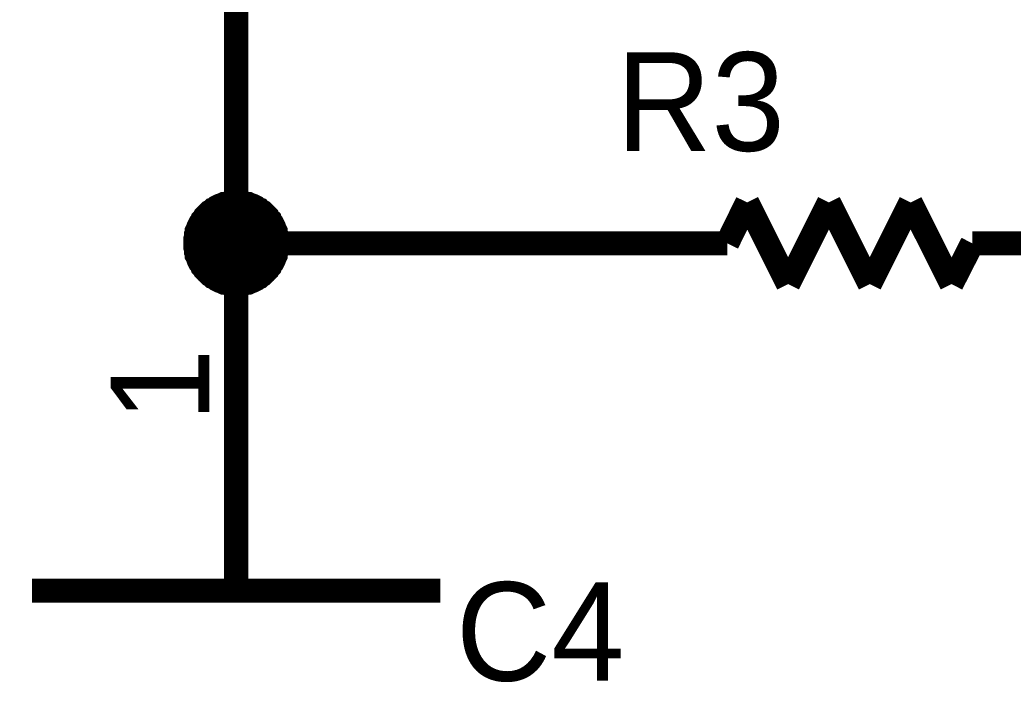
# Model space of a CAD drawing. Header units: millimetres. Extents: x 0 to 11.5, y 0 to 7.6.
# Drawn here: x 4.8946 to 5.3803, y 2.985 to 3.3092 of the extents above; entities that cross this region are included whole.
import ezdxf

# ---------------------------------------------------------------- set-up
doc = ezdxf.new("R2010")
doc.units = ezdxf.units.MM
doc.header["$MEASUREMENT"] = 0
doc.layers.add('Sheet', color=255, linetype='Continuous')

msp = doc.modelspace()

# ---------------------------------------------------------------- linework, layer by layer
at = {"layer": 'Sheet'}
for points, const_width in [([(6.40015, 4.39978), (6.80005, 4.39978), (6.80005, 3.69972), (5.00034, 3.69972), (5.00034, 3.19984)], 0.0118), ([(4.98037, 3.19984), (4.98037, 3.20097), (4.98037, 3.20173), (4.98075, 3.20286), (4.98075, 3.20399), (4.98112, 3.20474), (4.98112, 3.20587), (4.9815, 3.20663), (4.98188, 3.20776), (4.98225, 3.20851), (4.98263, 3.20927), (4.98338, 3.21002), (4.98376, 3.21115), (4.98451, 3.2119), (4.98489, 3.21266), (4.98564, 3.21341), (4.9864, 3.21379), (4.98678, 3.21454), (4.98753, 3.2153), (4.98828, 3.21567), (4.98904, 3.21643), (4.99017, 3.21681), (4.99092, 3.21756), (4.99168, 3.21794), (4.99243, 3.21831), (4.99356, 3.21869), (4.99431, 3.21907), (4.99544, 3.21907), (4.9962, 3.21944), (4.99733, 3.21944), (4.99846, 3.21982), (4.99921, 3.21982), (5.00034, 3.21982)], 0.0118), ([(4.98037, 3.19984), (4.98037, 3.20097), (4.98037, 3.20173), (4.98075, 3.20286), (4.98075, 3.20399), (4.98112, 3.20474), (4.98112, 3.20587), (4.9815, 3.20663), (4.98188, 3.20776), (4.98225, 3.20851), (4.98263, 3.20927), (4.98338, 3.21002), (4.98376, 3.21115), (4.98451, 3.2119), (4.98489, 3.21266), (4.98564, 3.21341), (4.9864, 3.21379), (4.98678, 3.21454), (4.98753, 3.2153), (4.98828, 3.21567), (4.98904, 3.21643), (4.99017, 3.21681), (4.99092, 3.21756), (4.99168, 3.21794), (4.99243, 3.21831), (4.99356, 3.21869), (4.99431, 3.21907), (4.99544, 3.21907), (4.9962, 3.21944), (4.99733, 3.21944), (4.99846, 3.21982), (4.99921, 3.21982), (5.00034, 3.21982)], 0.0118), ([(4.98037, 3.19984), (4.98037, 3.20097), (4.98037, 3.20173), (4.98075, 3.20286), (4.98075, 3.20399), (4.98112, 3.20474), (4.98112, 3.20587), (4.9815, 3.20663), (4.98188, 3.20776), (4.98225, 3.20851), (4.98263, 3.20927), (4.98338, 3.21002), (4.98376, 3.21115), (4.98451, 3.2119), (4.98489, 3.21266), (4.98564, 3.21341), (4.9864, 3.21379), (4.98678, 3.21454), (4.98753, 3.2153), (4.98828, 3.21567), (4.98904, 3.21643), (4.99017, 3.21681), (4.99092, 3.21756), (4.99168, 3.21794), (4.99243, 3.21831), (4.99356, 3.21869), (4.99431, 3.21907), (4.99544, 3.21907), (4.9962, 3.21944), (4.99733, 3.21944), (4.99846, 3.21982), (4.99921, 3.21982), (5.00034, 3.21982)], 0.0118), ([(4.98037, 3.19984), (4.98037, 3.20097), (4.98037, 3.20173), (4.98075, 3.20286), (4.98075, 3.20399), (4.98112, 3.20474), (4.98112, 3.20587), (4.9815, 3.20663), (4.98188, 3.20776), (4.98225, 3.20851), (4.98263, 3.20927), (4.98338, 3.21002), (4.98376, 3.21115), (4.98451, 3.2119), (4.98489, 3.21266), (4.98564, 3.21341), (4.9864, 3.21379), (4.98678, 3.21454), (4.98753, 3.2153), (4.98828, 3.21567), (4.98904, 3.21643), (4.99017, 3.21681), (4.99092, 3.21756), (4.99168, 3.21794), (4.99243, 3.21831), (4.99356, 3.21869), (4.99431, 3.21907), (4.99544, 3.21907), (4.9962, 3.21944), (4.99733, 3.21944), (4.99846, 3.21982), (4.99921, 3.21982), (5.00034, 3.21982)], 0.0118), ([(5.00034, 3.21982), (5.00034, 3.21982)], 0.0118), ([(5.00034, 3.21982), (5.00147, 3.21982), (5.00223, 3.21982), (5.00336, 3.21944), (5.00449, 3.21944), (5.00524, 3.21907), (5.00637, 3.21907), (5.00713, 3.21869), (5.00826, 3.21831), (5.00901, 3.21794), (5.00977, 3.21756), (5.01052, 3.21681), (5.01165, 3.21643), (5.0124, 3.21567), (5.01316, 3.2153), (5.01391, 3.21454), (5.01429, 3.21379), (5.01504, 3.21341), (5.0158, 3.21266), (5.01617, 3.2119), (5.01693, 3.21115), (5.0173, 3.21002), (5.01806, 3.20927), (5.01844, 3.20851), (5.01881, 3.20776), (5.01919, 3.20663), (5.01957, 3.20587), (5.01957, 3.20474), (5.01994, 3.20399), (5.01994, 3.20286), (5.02032, 3.20173), (5.02032, 3.20097), (5.02032, 3.19984)], 0.0118), ([(5.00034, 3.21982), (5.00034, 3.21982)], 0.0118), ([(5.00034, 3.21982), (5.00147, 3.21982), (5.00223, 3.21982), (5.00336, 3.21944), (5.00449, 3.21944), (5.00524, 3.21907), (5.00637, 3.21907), (5.00713, 3.21869), (5.00826, 3.21831), (5.00901, 3.21794), (5.00977, 3.21756), (5.01052, 3.21681), (5.01165, 3.21643), (5.0124, 3.21567), (5.01316, 3.2153), (5.01391, 3.21454), (5.01429, 3.21379), (5.01504, 3.21341), (5.0158, 3.21266), (5.01617, 3.2119), (5.01693, 3.21115), (5.0173, 3.21002), (5.01806, 3.20927), (5.01844, 3.20851), (5.01881, 3.20776), (5.01919, 3.20663), (5.01957, 3.20587), (5.01957, 3.20474), (5.01994, 3.20399), (5.01994, 3.20286), (5.02032, 3.20173), (5.02032, 3.20097), (5.02032, 3.19984)], 0.0118), ([(5.00034, 3.21982), (5.00034, 3.21982)], 0.0118), ([(5.00034, 3.21982), (5.00147, 3.21982), (5.00223, 3.21982), (5.00336, 3.21944), (5.00449, 3.21944), (5.00524, 3.21907), (5.00637, 3.21907), (5.00713, 3.21869), (5.00826, 3.21831), (5.00901, 3.21794), (5.00977, 3.21756), (5.01052, 3.21681), (5.01165, 3.21643), (5.0124, 3.21567), (5.01316, 3.2153), (5.01391, 3.21454), (5.01429, 3.21379), (5.01504, 3.21341), (5.0158, 3.21266), (5.01617, 3.2119), (5.01693, 3.21115), (5.0173, 3.21002), (5.01806, 3.20927), (5.01844, 3.20851), (5.01881, 3.20776), (5.01919, 3.20663), (5.01957, 3.20587), (5.01957, 3.20474), (5.01994, 3.20399), (5.01994, 3.20286), (5.02032, 3.20173), (5.02032, 3.20097), (5.02032, 3.19984)], 0.0118), ([(5.00034, 3.21982), (5.00034, 3.21982)], 0.0118), ([(5.00034, 3.21982), (5.00147, 3.21982), (5.00223, 3.21982), (5.00336, 3.21944), (5.00449, 3.21944), (5.00524, 3.21907), (5.00637, 3.21907), (5.00713, 3.21869), (5.00826, 3.21831), (5.00901, 3.21794), (5.00977, 3.21756), (5.01052, 3.21681), (5.01165, 3.21643), (5.0124, 3.21567), (5.01316, 3.2153), (5.01391, 3.21454), (5.01429, 3.21379), (5.01504, 3.21341), (5.0158, 3.21266), (5.01617, 3.2119), (5.01693, 3.21115), (5.0173, 3.21002), (5.01806, 3.20927), (5.01844, 3.20851), (5.01881, 3.20776), (5.01919, 3.20663), (5.01957, 3.20587), (5.01957, 3.20474), (5.01994, 3.20399), (5.01994, 3.20286), (5.02032, 3.20173), (5.02032, 3.20097), (5.02032, 3.19984)], 0.0118), ([(5.25023, 3.21982), (5.24043, 3.19984)], 0.0118), ([(5.27021, 3.17986), (5.25023, 3.21982)], 0.0118), ([(5.29018, 3.21982), (5.27021, 3.17986)], 0.0118), ([(5.31016, 3.17986), (5.29018, 3.21982)], 0.0118), ([(5.33013, 3.21982), (5.31016, 3.17986)], 0.0118), ([(5.35011, 3.17986), (5.33013, 3.21982)], 0.0118), ([(4.98037, 3.19984), (4.98037, 3.20097), (4.98037, 3.20173), (4.98075, 3.20286), (4.98075, 3.20399), (4.98112, 3.20474), (4.98112, 3.20587), (4.9815, 3.20663), (4.98188, 3.20776), (4.98225, 3.20851), (4.98263, 3.20927), (4.98338, 3.21002), (4.98376, 3.21115), (4.98451, 3.2119), (4.98489, 3.21266), (4.98564, 3.21341), (4.9864, 3.21379), (4.98678, 3.21454), (4.98753, 3.2153), (4.98828, 3.21567), (4.98904, 3.21643), (4.99017, 3.21681), (4.99092, 3.21756), (4.99168, 3.21794), (4.99243, 3.21831), (4.99356, 3.21869), (4.99431, 3.21907), (4.99544, 3.21907), (4.9962, 3.21944), (4.99733, 3.21944), (4.99846, 3.21982), (4.99921, 3.21982), (5.00034, 3.21982)], 0.0039), ([(4.98037, 3.19984), (4.98037, 3.20097), (4.98037, 3.20173), (4.98075, 3.20286), (4.98075, 3.20399), (4.98112, 3.20474), (4.98112, 3.20587), (4.9815, 3.20663), (4.98188, 3.20776), (4.98225, 3.20851), (4.98263, 3.20927), (4.98338, 3.21002), (4.98376, 3.21115), (4.98451, 3.2119), (4.98489, 3.21266), (4.98564, 3.21341), (4.9864, 3.21379), (4.98678, 3.21454), (4.98753, 3.2153), (4.98828, 3.21567), (4.98904, 3.21643), (4.99017, 3.21681), (4.99092, 3.21756), (4.99168, 3.21794), (4.99243, 3.21831), (4.99356, 3.21869), (4.99431, 3.21907), (4.99544, 3.21907), (4.9962, 3.21944), (4.99733, 3.21944), (4.99846, 3.21982), (4.99921, 3.21982), (5.00034, 3.21982)], 0.0039), ([(4.98037, 3.19984), (4.98037, 3.20097), (4.98037, 3.20173), (4.98075, 3.20286), (4.98075, 3.20399), (4.98112, 3.20474), (4.98112, 3.20587), (4.9815, 3.20663), (4.98188, 3.20776), (4.98225, 3.20851), (4.98263, 3.20927), (4.98338, 3.21002), (4.98376, 3.21115), (4.98451, 3.2119), (4.98489, 3.21266), (4.98564, 3.21341), (4.9864, 3.21379), (4.98678, 3.21454), (4.98753, 3.2153), (4.98828, 3.21567), (4.98904, 3.21643), (4.99017, 3.21681), (4.99092, 3.21756), (4.99168, 3.21794), (4.99243, 3.21831), (4.99356, 3.21869), (4.99431, 3.21907), (4.99544, 3.21907), (4.9962, 3.21944), (4.99733, 3.21944), (4.99846, 3.21982), (4.99921, 3.21982), (5.00034, 3.21982)], 0.0039), ([(4.98037, 3.19984), (4.98037, 3.20097), (4.98037, 3.20173), (4.98075, 3.20286), (4.98075, 3.20399), (4.98112, 3.20474), (4.98112, 3.20587), (4.9815, 3.20663), (4.98188, 3.20776), (4.98225, 3.20851), (4.98263, 3.20927), (4.98338, 3.21002), (4.98376, 3.21115), (4.98451, 3.2119), (4.98489, 3.21266), (4.98564, 3.21341), (4.9864, 3.21379), (4.98678, 3.21454), (4.98753, 3.2153), (4.98828, 3.21567), (4.98904, 3.21643), (4.99017, 3.21681), (4.99092, 3.21756), (4.99168, 3.21794), (4.99243, 3.21831), (4.99356, 3.21869), (4.99431, 3.21907), (4.99544, 3.21907), (4.9962, 3.21944), (4.99733, 3.21944), (4.99846, 3.21982), (4.99921, 3.21982), (5.00034, 3.21982)], 0.0039), ([(5.00034, 3.21982), (5.00034, 3.21982)], 0.0039), ([(5.00034, 3.21982), (5.00147, 3.21982), (5.00223, 3.21982), (5.00336, 3.21944), (5.00449, 3.21944), (5.00524, 3.21907), (5.00637, 3.21907), (5.00713, 3.21869), (5.00826, 3.21831), (5.00901, 3.21794), (5.00977, 3.21756), (5.01052, 3.21681), (5.01165, 3.21643), (5.0124, 3.21567), (5.01316, 3.2153), (5.01391, 3.21454), (5.01429, 3.21379), (5.01504, 3.21341), (5.0158, 3.21266), (5.01617, 3.2119), (5.01693, 3.21115), (5.0173, 3.21002), (5.01806, 3.20927), (5.01844, 3.20851), (5.01881, 3.20776), (5.01919, 3.20663), (5.01957, 3.20587), (5.01957, 3.20474), (5.01994, 3.20399), (5.01994, 3.20286), (5.02032, 3.20173), (5.02032, 3.20097), (5.02032, 3.19984)], 0.0039), ([(5.00034, 3.21982), (5.00034, 3.21982)], 0.0039), ([(5.00034, 3.21982), (5.00147, 3.21982), (5.00223, 3.21982), (5.00336, 3.21944), (5.00449, 3.21944), (5.00524, 3.21907), (5.00637, 3.21907), (5.00713, 3.21869), (5.00826, 3.21831), (5.00901, 3.21794), (5.00977, 3.21756), (5.01052, 3.21681), (5.01165, 3.21643), (5.0124, 3.21567), (5.01316, 3.2153), (5.01391, 3.21454), (5.01429, 3.21379), (5.01504, 3.21341), (5.0158, 3.21266), (5.01617, 3.2119), (5.01693, 3.21115), (5.0173, 3.21002), (5.01806, 3.20927), (5.01844, 3.20851), (5.01881, 3.20776), (5.01919, 3.20663), (5.01957, 3.20587), (5.01957, 3.20474), (5.01994, 3.20399), (5.01994, 3.20286), (5.02032, 3.20173), (5.02032, 3.20097), (5.02032, 3.19984)], 0.0039), ([(5.00034, 3.21982), (5.00034, 3.21982)], 0.0039), ([(5.00034, 3.21982), (5.00147, 3.21982), (5.00223, 3.21982), (5.00336, 3.21944), (5.00449, 3.21944), (5.00524, 3.21907), (5.00637, 3.21907), (5.00713, 3.21869), (5.00826, 3.21831), (5.00901, 3.21794), (5.00977, 3.21756), (5.01052, 3.21681), (5.01165, 3.21643), (5.0124, 3.21567), (5.01316, 3.2153), (5.01391, 3.21454), (5.01429, 3.21379), (5.01504, 3.21341), (5.0158, 3.21266), (5.01617, 3.2119), (5.01693, 3.21115), (5.0173, 3.21002), (5.01806, 3.20927), (5.01844, 3.20851), (5.01881, 3.20776), (5.01919, 3.20663), (5.01957, 3.20587), (5.01957, 3.20474), (5.01994, 3.20399), (5.01994, 3.20286), (5.02032, 3.20173), (5.02032, 3.20097), (5.02032, 3.19984)], 0.0039), ([(5.00034, 3.21982), (5.00034, 3.21982)], 0.0039), ([(5.00034, 3.21982), (5.00147, 3.21982), (5.00223, 3.21982), (5.00336, 3.21944), (5.00449, 3.21944), (5.00524, 3.21907), (5.00637, 3.21907), (5.00713, 3.21869), (5.00826, 3.21831), (5.00901, 3.21794), (5.00977, 3.21756), (5.01052, 3.21681), (5.01165, 3.21643), (5.0124, 3.21567), (5.01316, 3.2153), (5.01391, 3.21454), (5.01429, 3.21379), (5.01504, 3.21341), (5.0158, 3.21266), (5.01617, 3.2119), (5.01693, 3.21115), (5.0173, 3.21002), (5.01806, 3.20927), (5.01844, 3.20851), (5.01881, 3.20776), (5.01919, 3.20663), (5.01957, 3.20587), (5.01957, 3.20474), (5.01994, 3.20399), (5.01994, 3.20286), (5.02032, 3.20173), (5.02032, 3.20097), (5.02032, 3.19984)], 0.0039), ([(5.00034, 3.17986), (4.99921, 3.17986), (4.99846, 3.17986), (4.99733, 3.18024), (4.9962, 3.18024), (4.99544, 3.18062), (4.99431, 3.18062), (4.99356, 3.18099), (4.99243, 3.18137), (4.99168, 3.18175), (4.99092, 3.18212), (4.99017, 3.18288), (4.98904, 3.18325), (4.98828, 3.18401), (4.98753, 3.18438), (4.98678, 3.18514), (4.9864, 3.18589), (4.98564, 3.18627), (4.98489, 3.18702), (4.98451, 3.18778), (4.98376, 3.18853), (4.98338, 3.18966), (4.98263, 3.19042), (4.98225, 3.19117), (4.98188, 3.19192), (4.9815, 3.19306), (4.98112, 3.19381), (4.98112, 3.19494), (4.98075, 3.19569), (4.98075, 3.19683), (4.98037, 3.19796), (4.98037, 3.19871), (4.98037, 3.19984)], 0.0118), ([(4.98037, 3.19984), (4.98037, 3.19984)], 0.0118), ([(5.00034, 3.17986), (4.99921, 3.17986), (4.99846, 3.17986), (4.99733, 3.18024), (4.9962, 3.18024), (4.99544, 3.18062), (4.99431, 3.18062), (4.99356, 3.18099), (4.99243, 3.18137), (4.99168, 3.18175), (4.99092, 3.18212), (4.99017, 3.18288), (4.98904, 3.18325), (4.98828, 3.18401), (4.98753, 3.18438), (4.98678, 3.18514), (4.9864, 3.18589), (4.98564, 3.18627), (4.98489, 3.18702), (4.98451, 3.18778), (4.98376, 3.18853), (4.98338, 3.18966), (4.98263, 3.19042), (4.98225, 3.19117), (4.98188, 3.19192), (4.9815, 3.19306), (4.98112, 3.19381), (4.98112, 3.19494), (4.98075, 3.19569), (4.98075, 3.19683), (4.98037, 3.19796), (4.98037, 3.19871), (4.98037, 3.19984)], 0.0118), ([(4.98037, 3.19984), (4.98037, 3.19984)], 0.0118), ([(5.00034, 3.17986), (4.99921, 3.17986), (4.99846, 3.17986), (4.99733, 3.18024), (4.9962, 3.18024), (4.99544, 3.18062), (4.99431, 3.18062), (4.99356, 3.18099), (4.99243, 3.18137), (4.99168, 3.18175), (4.99092, 3.18212), (4.99017, 3.18288), (4.98904, 3.18325), (4.98828, 3.18401), (4.98753, 3.18438), (4.98678, 3.18514), (4.9864, 3.18589), (4.98564, 3.18627), (4.98489, 3.18702), (4.98451, 3.18778), (4.98376, 3.18853), (4.98338, 3.18966), (4.98263, 3.19042), (4.98225, 3.19117), (4.98188, 3.19192), (4.9815, 3.19306), (4.98112, 3.19381), (4.98112, 3.19494), (4.98075, 3.19569), (4.98075, 3.19683), (4.98037, 3.19796), (4.98037, 3.19871), (4.98037, 3.19984)], 0.0118), ([(4.98037, 3.19984), (4.98037, 3.19984)], 0.0118), ([(5.00034, 3.17986), (4.99921, 3.17986), (4.99846, 3.17986), (4.99733, 3.18024), (4.9962, 3.18024), (4.99544, 3.18062), (4.99431, 3.18062), (4.99356, 3.18099), (4.99243, 3.18137), (4.99168, 3.18175), (4.99092, 3.18212), (4.99017, 3.18288), (4.98904, 3.18325), (4.98828, 3.18401), (4.98753, 3.18438), (4.98678, 3.18514), (4.9864, 3.18589), (4.98564, 3.18627), (4.98489, 3.18702), (4.98451, 3.18778), (4.98376, 3.18853), (4.98338, 3.18966), (4.98263, 3.19042), (4.98225, 3.19117), (4.98188, 3.19192), (4.9815, 3.19306), (4.98112, 3.19381), (4.98112, 3.19494), (4.98075, 3.19569), (4.98075, 3.19683), (4.98037, 3.19796), (4.98037, 3.19871), (4.98037, 3.19984)], 0.0118), ([(4.98037, 3.19984), (4.98037, 3.19984)], 0.0118), ([(5.10022, 3.19984), (5.00034, 3.19984), (5.00034, 3.09994)], 0.0118), ([(5.02032, 3.19984), (5.02032, 3.19871), (5.02032, 3.19796), (5.01994, 3.19683), (5.01994, 3.19569), (5.01957, 3.19494), (5.01957, 3.19381), (5.01919, 3.19306), (5.01881, 3.19192), (5.01844, 3.19117), (5.01806, 3.19042), (5.0173, 3.18966), (5.01693, 3.18853), (5.01617, 3.18778), (5.0158, 3.18702), (5.01504, 3.18627), (5.01429, 3.18589), (5.01391, 3.18514), (5.01316, 3.18438), (5.0124, 3.18401), (5.01165, 3.18325), (5.01052, 3.18288), (5.00977, 3.18212), (5.00901, 3.18175), (5.00826, 3.18137), (5.00713, 3.18099), (5.00637, 3.18062), (5.00524, 3.18062), (5.00449, 3.18024), (5.00336, 3.18024), (5.00223, 3.17986), (5.00147, 3.17986), (5.00034, 3.17986)], 0.0118), ([(5.02032, 3.19984), (5.02032, 3.19871), (5.02032, 3.19796), (5.01994, 3.19683), (5.01994, 3.19569), (5.01957, 3.19494), (5.01957, 3.19381), (5.01919, 3.19306), (5.01881, 3.19192), (5.01844, 3.19117), (5.01806, 3.19042), (5.0173, 3.18966), (5.01693, 3.18853), (5.01617, 3.18778), (5.0158, 3.18702), (5.01504, 3.18627), (5.01429, 3.18589), (5.01391, 3.18514), (5.01316, 3.18438), (5.0124, 3.18401), (5.01165, 3.18325), (5.01052, 3.18288), (5.00977, 3.18212), (5.00901, 3.18175), (5.00826, 3.18137), (5.00713, 3.18099), (5.00637, 3.18062), (5.00524, 3.18062), (5.00449, 3.18024), (5.00336, 3.18024), (5.00223, 3.17986), (5.00147, 3.17986), (5.00034, 3.17986)], 0.0118), ([(5.02032, 3.19984), (5.02032, 3.19871), (5.02032, 3.19796), (5.01994, 3.19683), (5.01994, 3.19569), (5.01957, 3.19494), (5.01957, 3.19381), (5.01919, 3.19306), (5.01881, 3.19192), (5.01844, 3.19117), (5.01806, 3.19042), (5.0173, 3.18966), (5.01693, 3.18853), (5.01617, 3.18778), (5.0158, 3.18702), (5.01504, 3.18627), (5.01429, 3.18589), (5.01391, 3.18514), (5.01316, 3.18438), (5.0124, 3.18401), (5.01165, 3.18325), (5.01052, 3.18288), (5.00977, 3.18212), (5.00901, 3.18175), (5.00826, 3.18137), (5.00713, 3.18099), (5.00637, 3.18062), (5.00524, 3.18062), (5.00449, 3.18024), (5.00336, 3.18024), (5.00223, 3.17986), (5.00147, 3.17986), (5.00034, 3.17986)], 0.0118), ([(5.02032, 3.19984), (5.02032, 3.19871), (5.02032, 3.19796), (5.01994, 3.19683), (5.01994, 3.19569), (5.01957, 3.19494), (5.01957, 3.19381), (5.01919, 3.19306), (5.01881, 3.19192), (5.01844, 3.19117), (5.01806, 3.19042), (5.0173, 3.18966), (5.01693, 3.18853), (5.01617, 3.18778), (5.0158, 3.18702), (5.01504, 3.18627), (5.01429, 3.18589), (5.01391, 3.18514), (5.01316, 3.18438), (5.0124, 3.18401), (5.01165, 3.18325), (5.01052, 3.18288), (5.00977, 3.18212), (5.00901, 3.18175), (5.00826, 3.18137), (5.00713, 3.18099), (5.00637, 3.18062), (5.00524, 3.18062), (5.00449, 3.18024), (5.00336, 3.18024), (5.00223, 3.17986), (5.00147, 3.17986), (5.00034, 3.17986)], 0.0118), ([(5.02032, 3.19984), (5.02032, 3.19984), (5.02032, 3.19984), (5.02032, 3.19984), (5.02032, 3.19984), (5.02032, 3.19984), (5.02032, 3.19984), (5.02032, 3.19984), (5.02032, 3.19984), (5.02032, 3.19984), (5.02032, 3.19984), (5.02032, 3.19984), (5.02032, 3.19984), (5.02032, 3.19984), (5.02032, 3.19984), (5.02032, 3.19984), (5.02032, 3.19984), (5.02032, 3.19984), (5.02032, 3.19984), (5.02032, 3.19984), (5.02032, 3.19984), (5.02032, 3.19984), (5.02032, 3.19984), (5.02032, 3.19984), (5.02032, 3.19984), (5.02032, 3.19984), (5.02032, 3.19984), (5.02032, 3.19984), (5.02032, 3.19984), (5.02032, 3.19984), (5.02032, 3.19984), (5.02032, 3.19984), (5.02032, 3.19984)], 0.0118), ([(5.02032, 3.19984), (5.02032, 3.19984)], 0.0118), ([(5.02032, 3.19984), (5.02032, 3.19984), (5.02032, 3.19984), (5.02032, 3.19984), (5.02032, 3.19984), (5.02032, 3.19984), (5.02032, 3.19984), (5.02032, 3.19984), (5.02032, 3.19984), (5.02032, 3.19984), (5.02032, 3.19984), (5.02032, 3.19984), (5.02032, 3.19984), (5.02032, 3.19984), (5.02032, 3.19984), (5.02032, 3.19984), (5.02032, 3.19984), (5.02032, 3.19984), (5.02032, 3.19984), (5.02032, 3.19984), (5.02032, 3.19984), (5.02032, 3.19984), (5.02032, 3.19984), (5.02032, 3.19984), (5.02032, 3.19984), (5.02032, 3.19984), (5.02032, 3.19984), (5.02032, 3.19984), (5.02032, 3.19984), (5.02032, 3.19984), (5.02032, 3.19984), (5.02032, 3.19984), (5.02032, 3.19984)], 0.0118), ([(5.02032, 3.19984), (5.02032, 3.19984)], 0.0118), ([(5.02032, 3.19984), (5.02032, 3.19984), (5.02032, 3.19984), (5.02032, 3.19984), (5.02032, 3.19984), (5.02032, 3.19984), (5.02032, 3.19984), (5.02032, 3.19984), (5.02032, 3.19984), (5.02032, 3.19984), (5.02032, 3.19984), (5.02032, 3.19984), (5.02032, 3.19984), (5.02032, 3.19984), (5.02032, 3.19984), (5.02032, 3.19984), (5.02032, 3.19984), (5.02032, 3.19984), (5.02032, 3.19984), (5.02032, 3.19984), (5.02032, 3.19984), (5.02032, 3.19984), (5.02032, 3.19984), (5.02032, 3.19984), (5.02032, 3.19984), (5.02032, 3.19984), (5.02032, 3.19984), (5.02032, 3.19984), (5.02032, 3.19984), (5.02032, 3.19984), (5.02032, 3.19984), (5.02032, 3.19984), (5.02032, 3.19984)], 0.0118), ([(5.02032, 3.19984), (5.02032, 3.19984)], 0.0118), ([(5.02032, 3.19984), (5.02032, 3.19984), (5.02032, 3.19984), (5.02032, 3.19984), (5.02032, 3.19984), (5.02032, 3.19984), (5.02032, 3.19984), (5.02032, 3.19984), (5.02032, 3.19984), (5.02032, 3.19984), (5.02032, 3.19984), (5.02032, 3.19984), (5.02032, 3.19984), (5.02032, 3.19984), (5.02032, 3.19984), (5.02032, 3.19984), (5.02032, 3.19984), (5.02032, 3.19984), (5.02032, 3.19984), (5.02032, 3.19984), (5.02032, 3.19984), (5.02032, 3.19984), (5.02032, 3.19984), (5.02032, 3.19984), (5.02032, 3.19984), (5.02032, 3.19984), (5.02032, 3.19984), (5.02032, 3.19984), (5.02032, 3.19984), (5.02032, 3.19984), (5.02032, 3.19984), (5.02032, 3.19984), (5.02032, 3.19984)], 0.0118), ([(5.02032, 3.19984), (5.02032, 3.19984)], 0.0118), ([(5.20048, 3.19984), (5.10022, 3.19984)], 0.0118), ([(5.24043, 3.19984), (5.20048, 3.19984)], 0.0118), ([(5.36028, 3.19984), (5.35011, 3.17986)], 0.0118), ([(5.40024, 3.19984), (5.36028, 3.19984)], 0.0118), ([(5.00034, 3.17986), (4.99921, 3.17986), (4.99846, 3.17986), (4.99733, 3.18024), (4.9962, 3.18024), (4.99544, 3.18062), (4.99431, 3.18062), (4.99356, 3.18099), (4.99243, 3.18137), (4.99168, 3.18175), (4.99092, 3.18212), (4.99017, 3.18288), (4.98904, 3.18325), (4.98828, 3.18401), (4.98753, 3.18438), (4.98678, 3.18514), (4.9864, 3.18589), (4.98564, 3.18627), (4.98489, 3.18702), (4.98451, 3.18778), (4.98376, 3.18853), (4.98338, 3.18966), (4.98263, 3.19042), (4.98225, 3.19117), (4.98188, 3.19192), (4.9815, 3.19306), (4.98112, 3.19381), (4.98112, 3.19494), (4.98075, 3.19569), (4.98075, 3.19683), (4.98037, 3.19796), (4.98037, 3.19871), (4.98037, 3.19984)], 0.0039), ([(4.98037, 3.19984), (4.98037, 3.19984)], 0.0039), ([(5.00034, 3.17986), (4.99921, 3.17986), (4.99846, 3.17986), (4.99733, 3.18024), (4.9962, 3.18024), (4.99544, 3.18062), (4.99431, 3.18062), (4.99356, 3.18099), (4.99243, 3.18137), (4.99168, 3.18175), (4.99092, 3.18212), (4.99017, 3.18288), (4.98904, 3.18325), (4.98828, 3.18401), (4.98753, 3.18438), (4.98678, 3.18514), (4.9864, 3.18589), (4.98564, 3.18627), (4.98489, 3.18702), (4.98451, 3.18778), (4.98376, 3.18853), (4.98338, 3.18966), (4.98263, 3.19042), (4.98225, 3.19117), (4.98188, 3.19192), (4.9815, 3.19306), (4.98112, 3.19381), (4.98112, 3.19494), (4.98075, 3.19569), (4.98075, 3.19683), (4.98037, 3.19796), (4.98037, 3.19871), (4.98037, 3.19984)], 0.0039), ([(4.98037, 3.19984), (4.98037, 3.19984)], 0.0039), ([(5.00034, 3.17986), (4.99921, 3.17986), (4.99846, 3.17986), (4.99733, 3.18024), (4.9962, 3.18024), (4.99544, 3.18062), (4.99431, 3.18062), (4.99356, 3.18099), (4.99243, 3.18137), (4.99168, 3.18175), (4.99092, 3.18212), (4.99017, 3.18288), (4.98904, 3.18325), (4.98828, 3.18401), (4.98753, 3.18438), (4.98678, 3.18514), (4.9864, 3.18589), (4.98564, 3.18627), (4.98489, 3.18702), (4.98451, 3.18778), (4.98376, 3.18853), (4.98338, 3.18966), (4.98263, 3.19042), (4.98225, 3.19117), (4.98188, 3.19192), (4.9815, 3.19306), (4.98112, 3.19381), (4.98112, 3.19494), (4.98075, 3.19569), (4.98075, 3.19683), (4.98037, 3.19796), (4.98037, 3.19871), (4.98037, 3.19984)], 0.0039), ([(4.98037, 3.19984), (4.98037, 3.19984)], 0.0039), ([(5.00034, 3.17986), (4.99921, 3.17986), (4.99846, 3.17986), (4.99733, 3.18024), (4.9962, 3.18024), (4.99544, 3.18062), (4.99431, 3.18062), (4.99356, 3.18099), (4.99243, 3.18137), (4.99168, 3.18175), (4.99092, 3.18212), (4.99017, 3.18288), (4.98904, 3.18325), (4.98828, 3.18401), (4.98753, 3.18438), (4.98678, 3.18514), (4.9864, 3.18589), (4.98564, 3.18627), (4.98489, 3.18702), (4.98451, 3.18778), (4.98376, 3.18853), (4.98338, 3.18966), (4.98263, 3.19042), (4.98225, 3.19117), (4.98188, 3.19192), (4.9815, 3.19306), (4.98112, 3.19381), (4.98112, 3.19494), (4.98075, 3.19569), (4.98075, 3.19683), (4.98037, 3.19796), (4.98037, 3.19871), (4.98037, 3.19984)], 0.0039), ([(4.98037, 3.19984), (4.98037, 3.19984)], 0.0039), ([(5.02032, 3.19984), (5.02032, 3.19871), (5.02032, 3.19796), (5.01994, 3.19683), (5.01994, 3.19569), (5.01957, 3.19494), (5.01957, 3.19381), (5.01919, 3.19306), (5.01881, 3.19192), (5.01844, 3.19117), (5.01806, 3.19042), (5.0173, 3.18966), (5.01693, 3.18853), (5.01617, 3.18778), (5.0158, 3.18702), (5.01504, 3.18627), (5.01429, 3.18589), (5.01391, 3.18514), (5.01316, 3.18438), (5.0124, 3.18401), (5.01165, 3.18325), (5.01052, 3.18288), (5.00977, 3.18212), (5.00901, 3.18175), (5.00826, 3.18137), (5.00713, 3.18099), (5.00637, 3.18062), (5.00524, 3.18062), (5.00449, 3.18024), (5.00336, 3.18024), (5.00223, 3.17986), (5.00147, 3.17986), (5.00034, 3.17986)], 0.0039), ([(5.02032, 3.19984), (5.02032, 3.19871), (5.02032, 3.19796), (5.01994, 3.19683), (5.01994, 3.19569), (5.01957, 3.19494), (5.01957, 3.19381), (5.01919, 3.19306), (5.01881, 3.19192), (5.01844, 3.19117), (5.01806, 3.19042), (5.0173, 3.18966), (5.01693, 3.18853), (5.01617, 3.18778), (5.0158, 3.18702), (5.01504, 3.18627), (5.01429, 3.18589), (5.01391, 3.18514), (5.01316, 3.18438), (5.0124, 3.18401), (5.01165, 3.18325), (5.01052, 3.18288), (5.00977, 3.18212), (5.00901, 3.18175), (5.00826, 3.18137), (5.00713, 3.18099), (5.00637, 3.18062), (5.00524, 3.18062), (5.00449, 3.18024), (5.00336, 3.18024), (5.00223, 3.17986), (5.00147, 3.17986), (5.00034, 3.17986)], 0.0039), ([(5.02032, 3.19984), (5.02032, 3.19871), (5.02032, 3.19796), (5.01994, 3.19683), (5.01994, 3.19569), (5.01957, 3.19494), (5.01957, 3.19381), (5.01919, 3.19306), (5.01881, 3.19192), (5.01844, 3.19117), (5.01806, 3.19042), (5.0173, 3.18966), (5.01693, 3.18853), (5.01617, 3.18778), (5.0158, 3.18702), (5.01504, 3.18627), (5.01429, 3.18589), (5.01391, 3.18514), (5.01316, 3.18438), (5.0124, 3.18401), (5.01165, 3.18325), (5.01052, 3.18288), (5.00977, 3.18212), (5.00901, 3.18175), (5.00826, 3.18137), (5.00713, 3.18099), (5.00637, 3.18062), (5.00524, 3.18062), (5.00449, 3.18024), (5.00336, 3.18024), (5.00223, 3.17986), (5.00147, 3.17986), (5.00034, 3.17986)], 0.0039), ([(5.02032, 3.19984), (5.02032, 3.19871), (5.02032, 3.19796), (5.01994, 3.19683), (5.01994, 3.19569), (5.01957, 3.19494), (5.01957, 3.19381), (5.01919, 3.19306), (5.01881, 3.19192), (5.01844, 3.19117), (5.01806, 3.19042), (5.0173, 3.18966), (5.01693, 3.18853), (5.01617, 3.18778), (5.0158, 3.18702), (5.01504, 3.18627), (5.01429, 3.18589), (5.01391, 3.18514), (5.01316, 3.18438), (5.0124, 3.18401), (5.01165, 3.18325), (5.01052, 3.18288), (5.00977, 3.18212), (5.00901, 3.18175), (5.00826, 3.18137), (5.00713, 3.18099), (5.00637, 3.18062), (5.00524, 3.18062), (5.00449, 3.18024), (5.00336, 3.18024), (5.00223, 3.17986), (5.00147, 3.17986), (5.00034, 3.17986)], 0.0039), ([(5.02032, 3.19984), (5.02032, 3.19984), (5.02032, 3.19984), (5.02032, 3.19984), (5.02032, 3.19984), (5.02032, 3.19984), (5.02032, 3.19984), (5.02032, 3.19984), (5.02032, 3.19984), (5.02032, 3.19984), (5.02032, 3.19984), (5.02032, 3.19984), (5.02032, 3.19984), (5.02032, 3.19984), (5.02032, 3.19984), (5.02032, 3.19984), (5.02032, 3.19984), (5.02032, 3.19984), (5.02032, 3.19984), (5.02032, 3.19984), (5.02032, 3.19984), (5.02032, 3.19984), (5.02032, 3.19984), (5.02032, 3.19984), (5.02032, 3.19984), (5.02032, 3.19984), (5.02032, 3.19984), (5.02032, 3.19984), (5.02032, 3.19984), (5.02032, 3.19984), (5.02032, 3.19984), (5.02032, 3.19984), (5.02032, 3.19984)], 0.0039), ([(5.02032, 3.19984), (5.02032, 3.19984)], 0.0039), ([(5.02032, 3.19984), (5.02032, 3.19984), (5.02032, 3.19984), (5.02032, 3.19984), (5.02032, 3.19984), (5.02032, 3.19984), (5.02032, 3.19984), (5.02032, 3.19984), (5.02032, 3.19984), (5.02032, 3.19984), (5.02032, 3.19984), (5.02032, 3.19984), (5.02032, 3.19984), (5.02032, 3.19984), (5.02032, 3.19984), (5.02032, 3.19984), (5.02032, 3.19984), (5.02032, 3.19984), (5.02032, 3.19984), (5.02032, 3.19984), (5.02032, 3.19984), (5.02032, 3.19984), (5.02032, 3.19984), (5.02032, 3.19984), (5.02032, 3.19984), (5.02032, 3.19984), (5.02032, 3.19984), (5.02032, 3.19984), (5.02032, 3.19984), (5.02032, 3.19984), (5.02032, 3.19984), (5.02032, 3.19984), (5.02032, 3.19984)], 0.0039), ([(5.02032, 3.19984), (5.02032, 3.19984)], 0.0039), ([(5.02032, 3.19984), (5.02032, 3.19984), (5.02032, 3.19984), (5.02032, 3.19984), (5.02032, 3.19984), (5.02032, 3.19984), (5.02032, 3.19984), (5.02032, 3.19984), (5.02032, 3.19984), (5.02032, 3.19984), (5.02032, 3.19984), (5.02032, 3.19984), (5.02032, 3.19984), (5.02032, 3.19984), (5.02032, 3.19984), (5.02032, 3.19984), (5.02032, 3.19984), (5.02032, 3.19984), (5.02032, 3.19984), (5.02032, 3.19984), (5.02032, 3.19984), (5.02032, 3.19984), (5.02032, 3.19984), (5.02032, 3.19984), (5.02032, 3.19984), (5.02032, 3.19984), (5.02032, 3.19984), (5.02032, 3.19984), (5.02032, 3.19984), (5.02032, 3.19984), (5.02032, 3.19984), (5.02032, 3.19984), (5.02032, 3.19984)], 0.0039), ([(5.02032, 3.19984), (5.02032, 3.19984)], 0.0039), ([(5.02032, 3.19984), (5.02032, 3.19984), (5.02032, 3.19984), (5.02032, 3.19984), (5.02032, 3.19984), (5.02032, 3.19984), (5.02032, 3.19984), (5.02032, 3.19984), (5.02032, 3.19984), (5.02032, 3.19984), (5.02032, 3.19984), (5.02032, 3.19984), (5.02032, 3.19984), (5.02032, 3.19984), (5.02032, 3.19984), (5.02032, 3.19984), (5.02032, 3.19984), (5.02032, 3.19984), (5.02032, 3.19984), (5.02032, 3.19984), (5.02032, 3.19984), (5.02032, 3.19984), (5.02032, 3.19984), (5.02032, 3.19984), (5.02032, 3.19984), (5.02032, 3.19984), (5.02032, 3.19984), (5.02032, 3.19984), (5.02032, 3.19984), (5.02032, 3.19984), (5.02032, 3.19984), (5.02032, 3.19984), (5.02032, 3.19984)], 0.0039), ([(5.02032, 3.19984), (5.02032, 3.19984)], 0.0039), ([(5.00034, 3.02982), (5.00034, 3.09994)], 0.0118), ([(5.00034, 3.02982), (5.00034, 3.05998)], 0.0118), ([(5.10022, 3.02982), (4.90047, 3.02982)], 0.0118)]:
    msp.add_lwpolyline(points, dxfattribs=dict(at, const_width=const_width))
at = {"layer": 'Sheet', "const_width": 0.02}
msp.add_lwpolyline([(4.99, 3.2, 1), (5.01, 3.2, 1)], format="xyb", close=True, dxfattribs=at)

# ---------------------------------------------------------------- texts
at = {"layer": 'Sheet'}
for s, p in [('R3', (5.18616, 3.24508)), ('C4', (5.10776, 2.98571))]:
    msp.add_text(s, height=0.048254, dxfattribs=at).set_placement(p)
msp.add_text('1', height=0.04825, rotation=90, dxfattribs=at).set_placement((4.98715, 3.11238))

doc.saveas('drawing.dxf')
